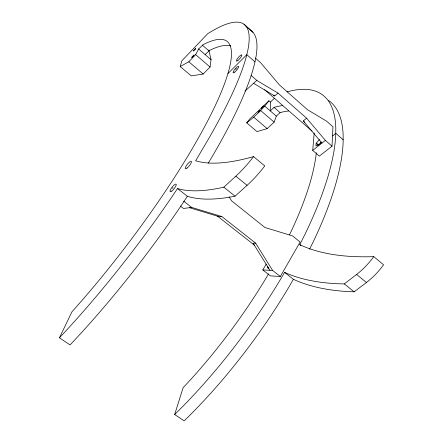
<?xml version="1.0" encoding="UTF-8"?>
<svg xmlns="http://www.w3.org/2000/svg" width="443" height="443" viewBox="0 0 443 443"><rect width="100%" height="100%" fill="white"/><g stroke="black" fill="none" stroke-linecap="round" stroke-linejoin="round"><path stroke-width="0.66" d="M274.322 98.357L270.407 102.067L270.291 110.905L274.045 107.372L274.965 107.101A215.962 70.121 -53.9 0 1 282.49 105.606M314.192 133.016L312.714 150.404L319.337 156.119L332.017 146.184L332.959 126.809L326.557 121.138L307.492 109.714L279.411 84.929L260.717 62.817L255.268 57.994M319.436 139.534L316.136 143.366L315.931 145.935L319.054 144.673L321.225 142.076M187.378 196.282L181.912 204.528A246.845 51.992 -52.7 0 1 70.072 344.914L59.423 337.821A247.858 49.262 -52.6 0 0 171.95 196.792L177.488 188.535L187.378 196.282L188.735 196.698A669.711 148.067 -42.3 0 0 235.034 196.194L247.072 185.34A47.168 14.912 -50.4 0 0 264.764 165.926L253.562 156.606A706.668 141.605 -42.4 0 1 195.684 160.781L201.919 150.111A247.858 49.262 -52.6 0 0 246.601 55.569L247.864 50.053A247.858 49.262 -52.6 0 0 209.351 32.671L207.701 33.723L181.829 60.835L180.212 66.544L191.271 75.914L203.187 74.036L210.054 67.031L211.045 59.705L208.841 50.098M253.512 83.267L274.704 95.993L278.016 93.102L306.617 118.203L325.361 140.365L332.017 146.184M235.909 69.545L236.197 68.493M174.664 414.526A236.855 77.824 -53.9 0 0 279.788 280.53L284.572 272.39L293.41 279.3L288.681 287.435A235.947 80.078 -54 0 1 184.161 420.85L174.664 414.526L183.12 387.658A215.962 70.121 -53.9 0 0 268.547 273.901M270.407 102.067L268.929 100.782L249.963 118.796L246.69 122.855L257.006 131.593L267.162 128.625L274.134 122.141L276.321 116.121L280.081 112.611L281.012 112.356A215.148 72.165 -54 0 1 288.631 110.966M59.423 337.821L71.954 311.8A225.814 44.311 -52.6 0 0 212.308 111.758A225.814 44.311 -52.6 0 0 203.11 44.688L198.63 48.968L195.645 54.644L188.807 61.765L180.212 66.544M309.563 249.237L313.638 240.942A235.947 80.078 -54 0 0 343.17 140.835L343.115 134.489A235.947 80.078 -54 0 0 328.7 100.5M300.863 245.538L299.784 244.674L305.111 234.015A236.855 77.824 -53.9 0 0 335.75 134.284L335.794 127.999A236.855 77.824 -53.9 0 0 287.009 91.917M266.26 264.039L262.799 269.953L270.463 275.889L280.341 276.465L300.132 242.022L292.557 235.914L264.975 227.525L231.628 200.878L229.081 196.77M208.254 163.151L211.438 157.852A246.845 51.992 -52.7 0 0 254.775 62.784L255.921 57.197A246.845 51.992 -52.7 0 0 250.184 30.063M189.632 207.435L189.466 207.695L219.429 216.76L221.816 216.538L255.633 243.135L272.539 270.385L280.341 276.465M260.423 110.229L258.07 112.489L260.423 110.229L259.271 111.32M246.69 122.855C254.98 116.465 262.738 109.266 268.929 100.782M262.616 107.095C267.129 102.687 257.798 111.979 262.943 106.68M321.352 142.098L318.777 145.182L316.424 143.133M205.137 54.594L209.639 50.358A224.911 46.775 -52.7 0 1 230.814 45.934M227.946 73.549L246.806 54.672L254.963 61.876M177.488 188.535L178.795 188.912A674.916 140.974 -42.8 0 0 223.815 187.184L235.82 176.187A47.44 14.182 -50.4 0 0 253.562 156.606M244.985 91.086L256.796 80.41L278.016 93.102M332.643 136.007L335.755 133.26L343.159 139.8M321.956 143.067L303.272 120.972L306.617 118.203M312.714 150.404L325.361 140.365M284.572 272.39L286.399 273.204A622.731 211.001 -37.5 0 0 344.305 283.919L356.582 274.466A44.538 21.613 -50.2 0 0 373.77 256.624L383.577 264.787A44.306 22.172 -50.1 0 1 366.439 282.49L354.145 291.821A618.816 216.106 -37.1 0 1 295.271 280.153L293.41 279.3M172.155 188.109L173.124 187.921M221.816 216.538L191.697 207.413L183.474 208.465L180.323 206.023M255.633 243.135L253.075 243.185L269.898 270.269M267.184 266.548L268.779 267.627M262.799 269.953L272.539 270.385M299.784 244.674L300.127 244.841A649.826 211.638 -36.9 0 0 373.77 256.624M183.662 201.15L191.697 207.413M217.43 216.106L254.78 245.428M223.815 187.184L235.034 196.194M344.305 283.919L354.145 291.821M235.82 176.187L247.072 185.34M356.582 274.466L366.439 282.49M188.807 61.765L203.187 74.036M253.728 117.162L267.162 128.625M195.645 54.644L210.054 67.031M260.678 110.573L274.134 122.141M198.63 48.968L211.045 59.705M264.742 106.11L276.321 116.121M316.136 143.366L318.489 145.409M202.324 45.114L208.836 50.768M274.045 107.372L280.081 112.611M273.674 95.09L274.704 95.993M303.272 120.972L304.817 122.323M251.115 75.443L256.796 80.41M264.632 89.735L311.999 131.089M243.971 24.238L251.187 30.717M245.666 25.788L252.981 32.356M267.406 266.553L268.364 268.879M316.319 152.785A215.962 70.121 -53.9 0 1 289.545 234.751M193.757 55.591L191.786 57.645A1.861 0.332 -49.9 0 1 191.957 56.975L193.929 54.921A1.861 0.332 -49.9 0 1 193.757 55.591M195.396 49.068L193.458 51.089A1.822 0.316 -49.9 0 1 193.624 50.447L195.557 48.425A1.822 0.316 -49.9 0 1 195.396 49.068M237.902 60.469A4.137 0.919 -49.2 0 0 241.878 55.021A4.137 0.919 -49.2 0 0 237.52 58.52A4.137 0.919 -49.2 0 0 237.902 60.469M234.674 72.126A4.242 0.969 -49.4 0 0 238.76 66.5A4.242 0.969 -49.4 0 0 234.303 70.016A4.242 0.969 -49.4 0 0 234.674 72.126M187.14 168.03A4.768 1.24 -51.3 0 0 191.459 161.507A4.768 1.24 -51.3 0 0 186.448 165.521A4.768 1.24 -51.3 0 0 187.14 168.03M171.834 191.083A4.84 1.274 -51.8 0 0 176.27 184.388A4.84 1.274 -51.8 0 0 171.286 188.308A4.84 1.274 -51.8 0 0 171.834 191.083"/></g></svg>
